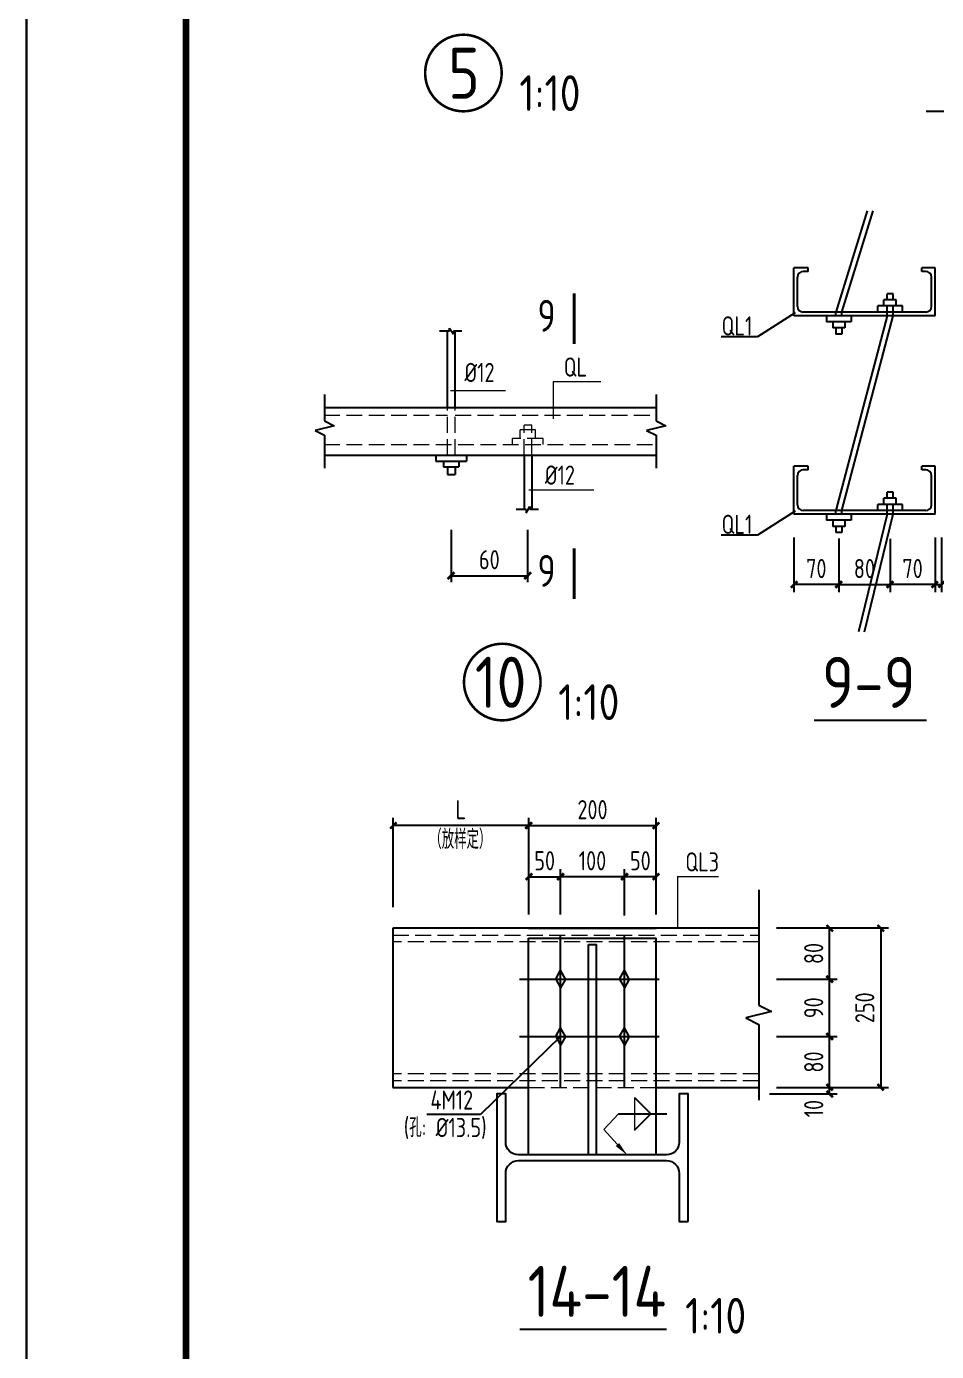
# Model space of a CAD drawing. Header units: millimetres. Extents: x 866309 to 879639, y 39442 to 44891.
# Drawn here: x 875109.8 to 875252.5, y 39641.4 to 39849 of the extents above; entities that cross this region are included whole.
import ezdxf

# ---------------------------------------------------------------- set-up
doc = ezdxf.new("R2010")
doc.units = ezdxf.units.MM
doc.header["$LTSCALE"] = 1000
doc.header["$MEASUREMENT"] = 0
for name, pattern in [('CENTER', [2, 1.25, -0.25, 0.25, -0.25]), ('DASH', [0.35, 0.25, -0.1]), ('DOTE', [2.42, 2, -0.2, 0.02, -0.2])]:
    doc.linetypes.add(name, pattern=pattern)
for name, color, linetype, lineweight in [('1', 4, 'Continuous', 70), ('D3', 62, 'Continuous', 9), ('LZ', 64, 'Continuous', 9), ('数字', 3, 'Continuous', 9)]:
    doc.layers.add(name, color=color, linetype=linetype, lineweight=lineweight)
for name, color, linetype in [('D1', 112, 'Continuous'), ('D2', 6, 'Continuous'), ('DIM', 7, 'Continuous'), ('DOTE', 1, 'DOTE'), ('Prof', 2, 'Continuous'), ('PUB_DIM', 3, 'Continuous'), ('THIN', 7, 'Continuous'), ('文字', 7, 'Continuous'), ('桩', 6, 'Continuous')]:
    doc.layers.add(name, color=color, linetype=linetype)
doc.styles.add('GBHZ', font='gbenor.shx', dxfattribs={"width": 0.9, "bigfont": 'gbcbig.shx'})
doc.dimstyles.new('100', dxfattribs={"dimscale": 0, "dimtxt": 3, "dimasz": 0.01, "dimexe": 1, "dimexo": 2, "dimgap": 1, "dimtad": 1, "dimdec": 0, "dimlfac": 100, "dimdsep": 46, "dimtxsty": 'GBHZ', "dimblk": 'JT', "dimcen": -2.5, "dimclrd": 7, "dimclre": 7, "dimclrt": 7, "dimadec": 0, "dimazin": 0, "dimtfac": 1, "dimtdec": 0, "dimtix": 1, "dimtmove": 2, "dimatfit": 3, "dimldrblk": 'JT', "dimfxl": 0, "dimtolj": 1, "dimlwd": -1, "dimlwe": -1, "dimarcsym": 0})
doc.dimstyles.new('Y10', dxfattribs={"dimscale": 0, "dimtxt": 3, "dimasz": 0.01, "dimexe": 1.2, "dimexo": 1, "dimgap": 1, "dimtad": 1, "dimdec": 0, "dimlfac": 10, "dimzin": 0, "dimdsep": 46, "dimtxsty": 'GBHZ', "dimblk1": 'DX', "dimblk2": 'DX', "dimsah": 1, "dimcen": 0.09, "dimdle": 1, "dimadec": 0, "dimazin": 0, "dimtfac": 1, "dimtdec": 0, "dimtix": 1, "dimtmove": 2, "dimatfit": 3, "dimldrblk": 'DX', "dimfxl": 0, "dimtolj": 1, "dimtzin": 0, "dimarcsym": 0})

# ---------------------------------------------------------------- blocks, each defined once
blk = doc.blocks.new('JT')
at = {"color": 3}
blk.add_line((-20, 0), (20, 0), dxfattribs=at)
at = {"color": 3, "const_width": 40}
blk.add_lwpolyline([(-53, -53), (53, 53)], dxfattribs=at)
blk = doc.blocks.new('*D477')
at = {"layer": 'Defpoints', "color": 0, "linetype": 'ByBlock', "transparency": 16777216}
for p in [(875176.37, 39772.15), (875188.37, 39772.15), (875188.37, 39762.98)]:
    blk.add_point(p, dxfattribs=at)
at = {"layer": 'DIM', "color": 7, "linetype": 'ByBlock', "transparency": 16777216}
for p, q in [((875176.37, 39770.15), (875176.37, 39761.98)), ((875188.37, 39770.15), (875188.37, 39761.98)), ((875176.38, 39762.98), (875188.36, 39762.98))]:
    blk.add_line(p, q, dxfattribs=at)
at = {"layer": 'DIM', "color": 7, "linetype": 'ByBlock', "transparency": 16777216, "xscale": 0.01, "yscale": 0.01, "zscale": 0.01, "rotation": 180}
blk.add_blockref('JT', (875176.37, 39762.98), dxfattribs=at)
at = {"layer": 'DIM', "color": 7, "linetype": 'ByBlock', "transparency": 16777216, "xscale": 0.01, "yscale": 0.01, "zscale": 0.01}
blk.add_blockref('JT', (875188.37, 39762.98), dxfattribs=at)
at = {"layer": 'DIM', "color": 7, "linetype": 'ByBlock', "transparency": 16777216, "insert": (875182.37, 39765.48), "char_height": 3, "attachment_point": 5, "style": 'GBHZ'}
blk.add_mtext('\\A1;60', dxfattribs=at)
blk = doc.blocks.new('DX')
at = {"color": 0, "linetype": 'ByBlock', "const_width": 40}
blk.add_lwpolyline([(-54, -51), (46, 49)], dxfattribs=at)
blk = doc.blocks.new('*D489')
at = {"layer": 'Defpoints', "color": 0, "linetype": 'ByBlock', "transparency": 16777216}
for p in [(875167.28, 39723.82), (875188.54, 39710.88), (875167.28, 39710.04)]:
    blk.add_point(p, dxfattribs=at)
at = {"layer": 'DIM', "color": 0, "linetype": 'ByBlock', "lineweight": -2, "transparency": 16777216}
for p, q in [((875167.28, 39711.04), (875167.28, 39725.02)), ((875188.53, 39723.82), (875167.29, 39723.82)), ((875188.54, 39711.88), (875188.54, 39725.02))]:
    blk.add_line(p, q, dxfattribs=at)
at = {"layer": 'DIM', "color": 0, "linetype": 'ByBlock', "lineweight": -2, "transparency": 16777216, "xscale": 0.01, "yscale": 0.01, "zscale": 0.01, "rotation": 180}
blk.add_blockref('DX', (875167.28, 39723.82), dxfattribs=at)
at = {"layer": 'DIM', "color": 0, "linetype": 'ByBlock', "lineweight": -2, "transparency": 16777216, "xscale": 0.01, "yscale": 0.01, "zscale": 0.01}
blk.add_blockref('DX', (875188.54, 39723.82), dxfattribs=at)
at = {"layer": 'DIM', "color": 0, "linetype": 'ByBlock', "transparency": 16777216, "insert": (875177.91, 39726.32), "char_height": 3, "attachment_point": 5, "style": 'GBHZ'}
blk.add_mtext('\\A1;L', dxfattribs=at)
blk = doc.blocks.new('*D490')
at = {"layer": 'Defpoints', "color": 0, "linetype": 'ByBlock', "transparency": 16777216}
for p in [(875225.28, 39681.78), (875226.36, 39682.78), (875235.71, 39682.78)]:
    blk.add_point(p, dxfattribs=at)
at = {"layer": 'DIM', "color": 0, "linetype": 'ByBlock', "lineweight": -2, "transparency": 16777216}
for p, q in [((875226.28, 39681.78), (875236.91, 39681.78)), ((875227.36, 39682.78), (875236.91, 39682.78)), ((875235.71, 39682.79), (875235.71, 39682.8)), ((875235.71, 39681.78), (875235.71, 39682.78)), ((875235.71, 39681.77), (875235.71, 39681.76))]:
    blk.add_line(p, q, dxfattribs=at)
at = {"layer": 'DIM', "color": 0, "linetype": 'ByBlock', "lineweight": -2, "transparency": 16777216, "xscale": 0.01, "yscale": 0.01, "zscale": 0.01}
for p, rotation in [((875235.71, 39682.78), 270), ((875235.71, 39681.78), 90)]:
    blk.add_blockref('DX', p, dxfattribs=dict(at, rotation=rotation))
at = {"layer": 'DIM', "color": 0, "linetype": 'ByBlock', "transparency": 16777216, "insert": (875233.21, 39679.48), "char_height": 3, "attachment_point": 5, "rotation": 90, "style": 'GBHZ'}
blk.add_mtext('\\A1;10', dxfattribs=at)
blk = doc.blocks.new('*D491')
at = {"layer": 'Defpoints', "color": 0, "linetype": 'ByBlock', "transparency": 16777216}
for p in [(875226.36, 39690.78), (875235.71, 39690.78), (875226.36, 39682.78)]:
    blk.add_point(p, dxfattribs=at)
at = {"layer": 'DIM', "color": 0, "linetype": 'ByBlock', "lineweight": -2, "transparency": 16777216}
for p, q in [((875227.36, 39690.78), (875236.91, 39690.78)), ((875235.71, 39682.79), (875235.71, 39690.77)), ((875227.36, 39682.78), (875236.91, 39682.78))]:
    blk.add_line(p, q, dxfattribs=at)
at = {"layer": 'DIM', "color": 0, "linetype": 'ByBlock', "lineweight": -2, "transparency": 16777216, "xscale": 0.01, "yscale": 0.01, "zscale": 0.01}
for p, rotation in [((875235.71, 39690.78), 90), ((875235.71, 39682.78), 270)]:
    blk.add_blockref('DX', p, dxfattribs=dict(at, rotation=rotation))
at = {"layer": 'DIM', "color": 0, "linetype": 'ByBlock', "transparency": 16777216, "insert": (875233.21, 39686.78), "char_height": 3, "attachment_point": 5, "rotation": 90, "style": 'GBHZ'}
blk.add_mtext('\\A1;80', dxfattribs=at)
blk = doc.blocks.new('*D492')
at = {"layer": 'Defpoints', "color": 0, "linetype": 'ByBlock', "transparency": 16777216}
for p in [(875226.36, 39699.78), (875235.71, 39699.78), (875226.36, 39690.78)]:
    blk.add_point(p, dxfattribs=at)
at = {"layer": 'DIM', "color": 0, "linetype": 'ByBlock', "lineweight": -2, "transparency": 16777216}
for p, q in [((875227.36, 39699.78), (875236.91, 39699.78)), ((875235.71, 39690.79), (875235.71, 39699.77)), ((875227.36, 39690.78), (875236.91, 39690.78))]:
    blk.add_line(p, q, dxfattribs=at)
at = {"layer": 'DIM', "color": 0, "linetype": 'ByBlock', "lineweight": -2, "transparency": 16777216, "xscale": 0.01, "yscale": 0.01, "zscale": 0.01}
for p, rotation in [((875235.71, 39699.78), 90), ((875235.71, 39690.78), 270)]:
    blk.add_blockref('DX', p, dxfattribs=dict(at, rotation=rotation))
at = {"layer": 'DIM', "color": 0, "linetype": 'ByBlock', "transparency": 16777216, "insert": (875233.21, 39695.28), "char_height": 3, "attachment_point": 5, "rotation": 90, "style": 'GBHZ'}
blk.add_mtext('\\A1;90', dxfattribs=at)
blk = doc.blocks.new('*D493')
at = {"layer": 'Defpoints', "color": 0, "linetype": 'ByBlock', "transparency": 16777216}
for p in [(875226.36, 39707.78), (875235.71, 39707.78), (875226.36, 39699.78)]:
    blk.add_point(p, dxfattribs=at)
at = {"layer": 'DIM', "color": 0, "linetype": 'ByBlock', "lineweight": -2, "transparency": 16777216}
for p, q in [((875227.36, 39707.78), (875236.91, 39707.78)), ((875235.71, 39699.79), (875235.71, 39707.77)), ((875227.36, 39699.78), (875236.91, 39699.78))]:
    blk.add_line(p, q, dxfattribs=at)
at = {"layer": 'DIM', "color": 0, "linetype": 'ByBlock', "lineweight": -2, "transparency": 16777216, "xscale": 0.01, "yscale": 0.01, "zscale": 0.01}
for p, rotation in [((875235.71, 39707.78), 90), ((875235.71, 39699.78), 270)]:
    blk.add_blockref('DX', p, dxfattribs=dict(at, rotation=rotation))
at = {"layer": 'DIM', "color": 0, "linetype": 'ByBlock', "transparency": 16777216, "insert": (875233.21, 39703.78), "char_height": 3, "attachment_point": 5, "rotation": 90, "style": 'GBHZ'}
blk.add_mtext('\\A1;80', dxfattribs=at)
blk = doc.blocks.new('*D494')
at = {"layer": 'Defpoints', "color": 0, "linetype": 'ByBlock', "transparency": 16777216}
for p in [(875226.36, 39707.78), (875226.36, 39682.78), (875243.71, 39682.78)]:
    blk.add_point(p, dxfattribs=at)
at = {"layer": 'DIM', "color": 0, "linetype": 'ByBlock', "lineweight": -2, "transparency": 16777216}
for p, q in [((875227.36, 39707.78), (875244.91, 39707.78)), ((875243.71, 39707.77), (875243.71, 39682.79)), ((875227.36, 39682.78), (875244.91, 39682.78))]:
    blk.add_line(p, q, dxfattribs=at)
at = {"layer": 'DIM', "color": 0, "linetype": 'ByBlock', "lineweight": -2, "transparency": 16777216, "xscale": 0.01, "yscale": 0.01, "zscale": 0.01}
for p, rotation in [((875243.71, 39707.78), 90), ((875243.71, 39682.78), 270)]:
    blk.add_blockref('DX', p, dxfattribs=dict(at, rotation=rotation))
at = {"layer": 'DIM', "color": 0, "linetype": 'ByBlock', "transparency": 16777216, "insert": (875241.21, 39695.28), "char_height": 3, "attachment_point": 5, "rotation": 90, "style": 'GBHZ'}
blk.add_mtext('\\A1;250', dxfattribs=at)
blk = doc.blocks.new('*D495')
at = {"layer": 'Defpoints', "color": 0, "linetype": 'ByBlock', "transparency": 16777216}
for p in [(875193.54, 39715.82), (875188.54, 39708.88), (875193.54, 39708.88)]:
    blk.add_point(p, dxfattribs=at)
at = {"layer": 'DIM', "color": 0, "linetype": 'ByBlock', "lineweight": -2, "transparency": 16777216}
for p, q in [((875188.54, 39709.88), (875188.54, 39717.02)), ((875193.54, 39709.88), (875193.54, 39717.02)), ((875188.55, 39715.82), (875193.53, 39715.82))]:
    blk.add_line(p, q, dxfattribs=at)
at = {"layer": 'DIM', "color": 0, "linetype": 'ByBlock', "lineweight": -2, "transparency": 16777216, "xscale": 0.01, "yscale": 0.01, "zscale": 0.01, "rotation": 180}
blk.add_blockref('DX', (875188.54, 39715.82), dxfattribs=at)
at = {"layer": 'DIM', "color": 0, "linetype": 'ByBlock', "lineweight": -2, "transparency": 16777216, "xscale": 0.01, "yscale": 0.01, "zscale": 0.01}
blk.add_blockref('DX', (875193.54, 39715.82), dxfattribs=at)
at = {"layer": 'DIM', "color": 0, "linetype": 'ByBlock', "transparency": 16777216, "insert": (875191.04, 39718.32), "char_height": 3, "attachment_point": 5, "style": 'GBHZ'}
blk.add_mtext('\\A1;50', dxfattribs=at)
blk = doc.blocks.new('*D496')
at = {"layer": 'Defpoints', "color": 0, "linetype": 'ByBlock', "transparency": 16777216}
for p in [(875193.54, 39715.82), (875193.54, 39708.88), (875203.54, 39708.74)]:
    blk.add_point(p, dxfattribs=at)
at = {"layer": 'DIM', "color": 0, "linetype": 'ByBlock', "lineweight": -2, "transparency": 16777216}
for p, q in [((875193.54, 39709.88), (875193.54, 39717.02)), ((875203.54, 39709.74), (875203.54, 39717.02)), ((875203.53, 39715.82), (875193.55, 39715.82))]:
    blk.add_line(p, q, dxfattribs=at)
at = {"layer": 'DIM', "color": 0, "linetype": 'ByBlock', "lineweight": -2, "transparency": 16777216, "xscale": 0.01, "yscale": 0.01, "zscale": 0.01, "rotation": 180}
blk.add_blockref('DX', (875193.54, 39715.82), dxfattribs=at)
at = {"layer": 'DIM', "color": 0, "linetype": 'ByBlock', "lineweight": -2, "transparency": 16777216, "xscale": 0.01, "yscale": 0.01, "zscale": 0.01}
blk.add_blockref('DX', (875203.54, 39715.82), dxfattribs=at)
at = {"layer": 'DIM', "color": 0, "linetype": 'ByBlock', "transparency": 16777216, "insert": (875198.54, 39718.32), "char_height": 3, "attachment_point": 5, "style": 'GBHZ'}
blk.add_mtext('\\A1;100', dxfattribs=at)
blk = doc.blocks.new('*D497')
at = {"layer": 'Defpoints', "color": 0, "linetype": 'ByBlock', "transparency": 16777216}
for p in [(875203.54, 39715.82), (875203.54, 39708.88), (875208.54, 39708.88)]:
    blk.add_point(p, dxfattribs=at)
at = {"layer": 'DIM', "color": 0, "linetype": 'ByBlock', "lineweight": -2, "transparency": 16777216}
for p, q in [((875203.54, 39709.88), (875203.54, 39717.02)), ((875208.54, 39709.88), (875208.54, 39717.02)), ((875208.53, 39715.82), (875203.55, 39715.82))]:
    blk.add_line(p, q, dxfattribs=at)
at = {"layer": 'DIM', "color": 0, "linetype": 'ByBlock', "lineweight": -2, "transparency": 16777216, "xscale": 0.01, "yscale": 0.01, "zscale": 0.01, "rotation": 180}
blk.add_blockref('DX', (875203.54, 39715.82), dxfattribs=at)
at = {"layer": 'DIM', "color": 0, "linetype": 'ByBlock', "lineweight": -2, "transparency": 16777216, "xscale": 0.01, "yscale": 0.01, "zscale": 0.01}
blk.add_blockref('DX', (875208.54, 39715.82), dxfattribs=at)
at = {"layer": 'DIM', "color": 0, "linetype": 'ByBlock', "transparency": 16777216, "insert": (875206.04, 39718.32), "char_height": 3, "attachment_point": 5, "style": 'GBHZ'}
blk.add_mtext('\\A1;50', dxfattribs=at)
blk = doc.blocks.new('*D498')
at = {"layer": 'Defpoints', "color": 0, "linetype": 'ByBlock', "transparency": 16777216}
for p in [(875208.54, 39723.82), (875188.54, 39710.88), (875208.54, 39710.88)]:
    blk.add_point(p, dxfattribs=at)
at = {"layer": 'DIM', "color": 0, "linetype": 'ByBlock', "lineweight": -2, "transparency": 16777216}
for p, q in [((875188.54, 39711.88), (875188.54, 39725.02)), ((875188.55, 39723.82), (875208.53, 39723.82)), ((875208.54, 39711.88), (875208.54, 39725.02))]:
    blk.add_line(p, q, dxfattribs=at)
at = {"layer": 'DIM', "color": 0, "linetype": 'ByBlock', "lineweight": -2, "transparency": 16777216, "xscale": 0.01, "yscale": 0.01, "zscale": 0.01, "rotation": 180}
blk.add_blockref('DX', (875188.54, 39723.82), dxfattribs=at)
at = {"layer": 'DIM', "color": 0, "linetype": 'ByBlock', "lineweight": -2, "transparency": 16777216, "xscale": 0.01, "yscale": 0.01, "zscale": 0.01}
blk.add_blockref('DX', (875208.54, 39723.82), dxfattribs=at)
at = {"layer": 'DIM', "color": 0, "linetype": 'ByBlock', "transparency": 16777216, "insert": (875198.54, 39726.32), "char_height": 3, "attachment_point": 5, "style": 'GBHZ'}
blk.add_mtext('\\A1;200', dxfattribs=at)
blk = doc.blocks.new('*D538')
at = {"layer": 'Defpoints', "color": 0, "linetype": 'ByBlock', "transparency": 16777216}
for p in [(875245.18, 39769.74), (875252.23, 39769.98), (875245.18, 39761.6)]:
    blk.add_point(p, dxfattribs=at)
at = {"layer": 'DIM', "color": 0, "linetype": 'ByBlock', "lineweight": -2, "transparency": 16777216}
for p, q in [((875245.18, 39768.74), (875245.18, 39760.4)), ((875252.23, 39768.98), (875252.23, 39760.4)), ((875252.22, 39761.6), (875245.19, 39761.6))]:
    blk.add_line(p, q, dxfattribs=at)
at = {"layer": 'DIM', "color": 0, "linetype": 'ByBlock', "lineweight": -2, "transparency": 16777216, "xscale": 0.01, "yscale": 0.01, "zscale": 0.01, "rotation": 180}
blk.add_blockref('DX', (875245.18, 39761.6), dxfattribs=at)
at = {"layer": 'DIM', "color": 0, "linetype": 'ByBlock', "lineweight": -2, "transparency": 16777216, "xscale": 0.01, "yscale": 0.01, "zscale": 0.01}
blk.add_blockref('DX', (875252.23, 39761.6), dxfattribs=at)
at = {"layer": 'DIM', "color": 0, "linetype": 'ByBlock', "transparency": 16777216, "insert": (875248.71, 39764.1), "char_height": 3, "attachment_point": 5, "style": 'GBHZ'}
blk.add_mtext('\\A1;70', dxfattribs=at)
blk = doc.blocks.new('*D539')
at = {"layer": 'Defpoints', "color": 0, "linetype": 'ByBlock', "transparency": 16777216}
for p in [(875230.1, 39769.98), (875237.14, 39769.78), (875230.1, 39761.6)]:
    blk.add_point(p, dxfattribs=at)
at = {"layer": 'DIM', "color": 0, "linetype": 'ByBlock', "lineweight": -2, "transparency": 16777216}
for p, q in [((875230.1, 39768.98), (875230.1, 39760.4)), ((875237.14, 39768.78), (875237.14, 39760.4)), ((875237.13, 39761.6), (875230.11, 39761.6))]:
    blk.add_line(p, q, dxfattribs=at)
at = {"layer": 'DIM', "color": 0, "linetype": 'ByBlock', "lineweight": -2, "transparency": 16777216, "xscale": 0.01, "yscale": 0.01, "zscale": 0.01, "rotation": 180}
blk.add_blockref('DX', (875230.1, 39761.6), dxfattribs=at)
at = {"layer": 'DIM', "color": 0, "linetype": 'ByBlock', "lineweight": -2, "transparency": 16777216, "xscale": 0.01, "yscale": 0.01, "zscale": 0.01}
blk.add_blockref('DX', (875237.14, 39761.6), dxfattribs=at)
at = {"layer": 'DIM', "color": 0, "linetype": 'ByBlock', "transparency": 16777216, "insert": (875233.62, 39764.1), "char_height": 3, "attachment_point": 5, "style": 'GBHZ'}
blk.add_mtext('\\A1;70', dxfattribs=at)
blk = doc.blocks.new('*D540')
at = {"layer": 'Defpoints', "color": 0, "linetype": 'ByBlock', "transparency": 16777216}
for p in [(875252.23, 39769.98), (875253.23, 39769.98), (875253.23, 39761.6)]:
    blk.add_point(p, dxfattribs=at)
at = {"layer": 'DIM', "color": 0, "linetype": 'ByBlock', "lineweight": -2, "transparency": 16777216}
for p, q in [((875252.23, 39768.98), (875252.23, 39760.4)), ((875253.23, 39768.98), (875253.23, 39760.4)), ((875252.22, 39761.6), (875252.21, 39761.6)), ((875252.23, 39761.6), (875253.23, 39761.6)), ((875253.24, 39761.6), (875253.25, 39761.6))]:
    blk.add_line(p, q, dxfattribs=at)
at = {"layer": 'DIM', "color": 0, "linetype": 'ByBlock', "lineweight": -2, "transparency": 16777216, "xscale": 0.01, "yscale": 0.01, "zscale": 0.01}
blk.add_blockref('DX', (875252.23, 39761.6), dxfattribs=at)
at = {"layer": 'DIM', "color": 0, "linetype": 'ByBlock', "lineweight": -2, "transparency": 16777216, "xscale": 0.01, "yscale": 0.01, "zscale": 0.01, "rotation": 180}
blk.add_blockref('DX', (875253.23, 39761.6), dxfattribs=at)
at = {"layer": 'DIM', "color": 0, "linetype": 'ByBlock', "transparency": 16777216, "insert": (875255.09, 39764.34), "char_height": 3, "attachment_point": 5, "style": 'GBHZ'}
blk.add_mtext('\\A1;10', dxfattribs=at)
blk = doc.blocks.new('*D541')
at = {"layer": 'Defpoints', "color": 0, "linetype": 'ByBlock', "transparency": 16777216}
for p in [(875245.18, 39769.74), (875237.14, 39768.54), (875245.18, 39761.6)]:
    blk.add_point(p, dxfattribs=at)
at = {"layer": 'DIM', "color": 0, "linetype": 'ByBlock', "lineweight": -2, "transparency": 16777216}
for p, q in [((875245.18, 39768.74), (875245.18, 39760.4)), ((875237.14, 39767.54), (875237.14, 39760.4)), ((875237.15, 39761.6), (875245.17, 39761.6))]:
    blk.add_line(p, q, dxfattribs=at)
at = {"layer": 'DIM', "color": 0, "linetype": 'ByBlock', "lineweight": -2, "transparency": 16777216, "xscale": 0.01, "yscale": 0.01, "zscale": 0.01, "rotation": 180}
blk.add_blockref('DX', (875237.14, 39761.6), dxfattribs=at)
at = {"layer": 'DIM', "color": 0, "linetype": 'ByBlock', "lineweight": -2, "transparency": 16777216, "xscale": 0.01, "yscale": 0.01, "zscale": 0.01}
blk.add_blockref('DX', (875245.18, 39761.6), dxfattribs=at)
at = {"layer": 'DIM', "color": 0, "linetype": 'ByBlock', "transparency": 16777216, "insert": (875241.16, 39764.1), "char_height": 3, "attachment_point": 5, "style": 'GBHZ'}
blk.add_mtext('\\A1;80', dxfattribs=at)

msp = doc.modelspace()

# ---------------------------------------------------------------- linework, layer by layer
for p, q in [((875109.829, 39448.627), (875109.829, 40042.627)), ((875109.829, 40042.627), (875109.829, 39448.627))]:
    msp.add_line(p, q)
at = {"color": 251}
for p, q in [((875230.287, 39804.18, 1.667), (875224.41, 39800.426, -1.667)), ((875224.41, 39800.426, -1.667), (875218.723, 39800.426, -1.667)), ((875230.287, 39773.091, 1.667), (875224.41, 39769.338, -1.667)), ((875224.41, 39769.338, -1.667), (875218.723, 39769.338, -1.667))]:
    msp.add_line(p, q, dxfattribs=at)
at = {"color": 0, "const_width": 1}
msp.add_lwpolyline([(875940.829, 39458.627), (875134.829, 39458.627), (875134.829, 40032.627), (875940.829, 40032.627)], close=True, dxfattribs=at)
at = {"linetype": 'ByBlock', "ltscale": 0.5, "const_width": 0.4}
for points in [[(875172.307, 39841.739, 1), (875184.307, 39841.739, 1)], [(875178.4, 39746.314, 1), (875190.4, 39746.314, 1)]]:
    msp.add_lwpolyline(points, format="xyb", close=True, dxfattribs=at)
at = {"layer": '1', "color": 2, "const_width": 0.48}
for points in [[(875195.674, 39799.299), (875195.674, 39807.221)], [(875195.674, 39759.329), (875195.674, 39767.251)]]:
    msp.add_lwpolyline(points, dxfattribs=at)
at = {"layer": 'D1', "color": 251}
for p, q in [((875176.129, 39801.294), (875174.567, 39801.294)), ((875176.129, 39801.294), (875176.129, 39801.775)), ((875176.129, 39801.775), (875176.73, 39800.813)), ((875178.053, 39801.294), (875176.73, 39801.294)), ((875176.73, 39800.813), (875176.73, 39801.294)), ((875188.13, 39773.333), (875186.568, 39773.333)), ((875188.13, 39772.853), (875188.731, 39773.814)), ((875188.13, 39773.333), (875188.13, 39772.853)), ((875188.731, 39773.814), (875188.731, 39773.333)), ((875190.054, 39773.333), (875188.731, 39773.333)), ((875193.533, 39690.778), (875180.966, 39678.563)), ((875205.099, 39681.22), (875207.669, 39678.65)), ((875180.966, 39678.563), (875172.594, 39678.563)), ((875202.602, 39678.65), (875210.208, 39678.65)), ((875205.099, 39676.081), (875207.669, 39678.65))]:
    msp.add_line(p, q, dxfattribs=at)
at = {"layer": 'D2'}
for p, q in [((875241.593, 39820.135), (875236.663, 39804.279)), ((875237.625, 39804.279), (875242.555, 39820.135)), ((875232.359, 39811.213), (875230.098, 39811.213)), ((875230.098, 39803.715), (875230.098, 39811.213)), ((875232.359, 39810.65), (875231.57, 39810.65)), ((875232.359, 39810.65), (875232.359, 39811.213)), ((875252.232, 39811.213), (875250.178, 39811.213)), ((875250.178, 39810.65), (875250.178, 39811.213)), ((875250.767, 39810.65), (875250.178, 39810.65)), ((875252.232, 39803.715), (875252.232, 39811.213)), ((875230.668, 39805.18), (875230.668, 39809.748)), ((875251.668, 39805.18), (875251.668, 39809.748)), ((875246.146, 39806.201), (875244.222, 39806.2)), ((875244.223, 39805.238), (875244.222, 39806.2)), ((875244.703, 39806.2), (875244.703, 39807.162)), ((875245.665, 39807.162), (875244.703, 39807.162)), ((875245.665, 39806.2), (875245.665, 39807.162)), ((875246.146, 39805.239), (875246.146, 39806.201)), ((875250.767, 39804.279), (875231.57, 39804.279)), ((875236.663, 39803.717), (875236.663, 39804.279)), ((875237.625, 39803.717), (875237.625, 39804.279)), ((875247.108, 39805.239), (875243.261, 39805.238)), ((875243.261, 39804.276), (875243.261, 39805.238)), ((875244.712, 39803.715), (875244.713, 39805.238)), ((875245.674, 39803.715), (875245.675, 39805.249)), ((875247.108, 39804.278), (875247.108, 39805.239)), ((875252.232, 39803.715), (875230.098, 39803.715)), ((875235.221, 39803.717), (875235.22, 39802.756)), ((875239.067, 39802.755), (875235.22, 39802.756)), ((875236.182, 39802.755), (875236.182, 39801.794)), ((875244.712, 39803.715), (875236.663, 39773.19)), ((875237.625, 39773.19), (875245.674, 39803.715)), ((875238.105, 39802.755), (875238.105, 39801.793)), ((875239.067, 39803.716), (875239.067, 39802.755)), ((875175.805, 39789.351), (875175.805, 39801.294)), ((875177.007, 39789.351), (875177.007, 39801.294)), ((875238.105, 39801.793), (875236.182, 39801.794)), ((875236.663, 39801.794), (875236.662, 39800.832)), ((875237.624, 39800.832), (875236.662, 39800.832)), ((875237.624, 39801.793), (875237.624, 39800.832)), ((875156.465, 39789.351), (875175.805, 39789.351)), ((875156.465, 39789.351), (875175.805, 39789.351)), ((875175.805, 39789.351), (875208.511, 39789.351)), ((875177.007, 39789.351), (875208.511, 39789.351)), ((875156.465, 39781.849), (875208.511, 39781.849)), ((875174.002, 39781.849), (875174.002, 39780.947)), ((875178.81, 39781.849), (875178.81, 39780.947)), ((875187.806, 39781.849), (875187.806, 39773.333)), ((875189.008, 39781.849), (875189.008, 39773.333)), ((875174.002, 39780.947), (875178.81, 39780.947)), ((875175.204, 39780.947), (875175.204, 39780.045)), ((875175.204, 39780.045), (875177.608, 39780.045)), ((875175.805, 39780.045), (875175.805, 39778.843)), ((875177.007, 39780.045), (875177.007, 39778.843)), ((875177.608, 39780.947), (875177.608, 39780.045)), ((875232.359, 39780.124), (875230.098, 39780.124)), ((875230.098, 39772.626), (875230.098, 39780.124)), ((875232.359, 39779.561), (875231.57, 39779.561)), ((875232.359, 39779.561), (875232.359, 39780.124)), ((875252.232, 39780.124), (875250.178, 39780.124)), ((875250.178, 39779.561), (875250.178, 39780.124)), ((875250.767, 39779.561), (875250.178, 39779.561)), ((875252.232, 39772.626), (875252.232, 39780.124)), ((875175.805, 39778.843), (875177.007, 39778.843)), ((875230.668, 39774.091), (875230.668, 39778.659)), ((875251.668, 39774.091), (875251.668, 39778.659)), ((875246.146, 39775.112), (875244.222, 39775.111)), ((875244.223, 39774.149), (875244.222, 39775.111)), ((875244.703, 39775.111), (875244.703, 39776.073)), ((875245.665, 39776.073), (875244.703, 39776.073)), ((875245.665, 39775.111), (875245.665, 39776.073)), ((875246.146, 39774.15), (875246.146, 39775.112)), ((875250.767, 39773.19), (875231.57, 39773.19)), ((875236.663, 39772.628), (875236.663, 39773.19)), ((875237.625, 39772.628), (875237.625, 39773.19)), ((875247.108, 39774.15), (875243.261, 39774.149)), ((875243.261, 39773.188), (875243.261, 39774.149)), ((875244.712, 39772.626), (875244.713, 39774.15)), ((875245.674, 39772.626), (875245.675, 39774.161)), ((875247.108, 39773.189), (875247.108, 39774.15)), ((875252.232, 39772.626), (875230.098, 39772.626)), ((875235.221, 39772.628), (875235.22, 39771.667)), ((875239.067, 39771.666), (875235.22, 39771.667)), ((875236.182, 39771.666), (875236.182, 39770.705)), ((875238.105, 39770.704), (875236.182, 39770.705)), ((875236.663, 39770.705), (875236.662, 39769.743)), ((875237.624, 39770.704), (875237.624, 39769.743)), ((875238.105, 39771.666), (875238.105, 39770.704)), ((875239.067, 39772.627), (875239.067, 39771.666)), ((875244.712, 39772.626), (875240.215, 39754.18)), ((875241.177, 39754.18), (875245.674, 39772.626)), ((875237.624, 39769.743), (875236.662, 39769.743)), ((875224.588, 39707.735), (875167.271, 39707.735)), ((875188.535, 39707.735), (875208.535, 39707.735)), ((875188.535, 39672.231), (875188.535, 39706.182)), ((875188.535, 39706.182), (875208.535, 39706.182)), ((875197.893, 39672.231), (875197.893, 39705.182)), ((875197.893, 39705.182), (875199.178, 39705.182)), ((875199.178, 39672.231), (875199.178, 39705.182)), ((875208.535, 39672.231), (875208.535, 39706.182)), ((875167.271, 39682.781), (875188.535, 39682.781)), ((875208.535, 39682.781), (875224.588, 39682.781))]:
    msp.add_line(p, q, dxfattribs=at)
at = {"layer": 'D2', "linetype": 'Continuous'}
msp.add_line((875167.271, 39707.735), (875167.271, 39682.781), dxfattribs=at)
at = {"layer": 'D2'}
for centre, start, end in [((875231.57, 39809.748), 90, 180), ((875250.767, 39809.748), 0, 90), ((875231.57, 39805.18), 180, 270), ((875250.767, 39805.18), 270, 0), ((875231.57, 39778.659), 90, 180), ((875250.767, 39778.659), 0, 90), ((875231.57, 39774.091), 180, 270), ((875250.767, 39774.091), 270, 0)]:
    msp.add_arc(centre, 0.902, start, end, dxfattribs=at)
at = {"layer": 'D3', "color": 251}
for p, q in [((875176.309, 39792.019), (875184.908, 39792.019)), ((875192.392, 39793.381), (875192.392, 39787.565)), ((875192.392, 39793.381), (875199.854, 39793.381)), ((875188.55, 39776.42), (875198.731, 39776.42)), ((875211.856, 39715.845), (875218.28, 39715.845)), ((875211.856, 39715.845), (875211.856, 39707.735)), ((875205.099, 39681.22), (875205.099, 39676.081)), ((875200.31, 39676.181), (875202.602, 39678.65)), ((875200.31, 39676.181), (875203.981, 39672.199))]:
    msp.add_line(p, q, dxfattribs=at)
msp.add_solid([(875202.717, 39674.091), (875203.981, 39672.199), (875202.717, 39674.091), (875202.168, 39673.611)], dxfattribs=at)
at = {"layer": 'DOTE', "linetype": 'CENTER', "ltscale": 0.02}
for p, q in [((875193.535, 39682.781), (875193.535, 39706.665)), ((875203.535, 39682.781), (875203.535, 39706.665)), ((875187.084, 39699.781), (875208.987, 39699.781)), ((875187.084, 39690.778), (875208.987, 39690.778))]:
    msp.add_line(p, q, dxfattribs=at)
at = {"layer": 'LZ', "color": 251, "linetype": 'DASH', "ltscale": 0.01}
for p, q in [((875156.465, 39788.149), (875175.805, 39788.149)), ((875175.805, 39781.849), (875175.805, 39789.351)), ((875177.007, 39781.849), (875177.007, 39789.351)), ((875177.007, 39788.149), (875208.511, 39788.149)), ((875187.205, 39784.453), (875187.205, 39785.855)), ((875189.609, 39785.855), (875187.205, 39785.855)), ((875187.806, 39781.849), (875187.806, 39786.557)), ((875189.008, 39786.557), (875187.806, 39786.557)), ((875189.008, 39781.849), (875189.008, 39786.557)), ((875189.609, 39784.453), (875189.609, 39785.855)), ((875156.465, 39783.551), (875208.511, 39783.551)), ((875190.811, 39784.453), (875186.003, 39784.453)), ((875186.003, 39783.551), (875186.003, 39784.453)), ((875190.811, 39783.551), (875190.811, 39784.453)), ((875167.271, 39706.665), (875224.588, 39706.665)), ((875224.588, 39705.594), (875167.271, 39705.594)), ((875224.588, 39684.922), (875167.271, 39684.922)), ((875224.588, 39683.852), (875167.271, 39683.852)), ((875188.535, 39682.781), (875208.535, 39682.781))]:
    msp.add_line(p, q, dxfattribs=at)
at = {"layer": 'Prof'}
msp.add_lwpolyline([(875213.535, 39661.781), (875213.535, 39681.781), (875212.135, 39681.781), (875212.135, 39674.231, -0.4142136), (875210.135, 39672.231), (875186.935, 39672.231, -0.4142136), (875184.935, 39674.231), (875184.935, 39681.781), (875183.535, 39681.781), (875183.535, 39661.781), (875184.935, 39661.781), (875184.935, 39669.331, -0.4142136), (875186.935, 39671.331), (875210.135, 39671.331, -0.4142136), (875212.135, 39669.331), (875212.135, 39661.781)], format="xyb", close=True, dxfattribs=at)
at = {"layer": 'THIN'}
for p, q in [((875156.558, 39791.351), (875156.558, 39787.225)), ((875208.511, 39791.351), (875208.511, 39787.225)), ((875158.058, 39786.475), (875155.058, 39785.725)), ((875155.058, 39785.725), (875156.558, 39784.975)), ((875156.558, 39787.225), (875158.058, 39786.475)), ((875210.011, 39786.475), (875207.011, 39785.725)), ((875207.011, 39785.725), (875208.511, 39784.975)), ((875208.511, 39787.225), (875210.011, 39786.475)), ((875156.558, 39784.975), (875156.558, 39779.849)), ((875208.511, 39784.975), (875208.511, 39779.849))]:
    msp.add_line(p, q, dxfattribs=at)
at = {"layer": 'THIN', "linetype": 'ByBlock'}
for p, q in [((875224.588, 39713.735), (875224.588, 39695.684)), ((875226.588, 39694.684), (875222.588, 39693.684)), ((875224.588, 39695.684), (875226.588, 39694.684)), ((875222.588, 39693.684), (875224.588, 39692.684)), ((875224.588, 39692.684), (875224.588, 39680.781))]:
    msp.add_line(p, q, dxfattribs=at)
at = {"layer": '文字', "color": 6, "const_width": 0.32}
for points in [[(875250.797, 39835.739), (875268.011, 39835.739)], [(875233.257, 39740.314), (875250.891, 39740.314)], [(875187.128, 39644.889), (875210.165, 39644.889)]]:
    msp.add_lwpolyline(points, dxfattribs=at)
at = {"layer": '桩'}
for p, q in [((875239.067, 39803.716), (875235.221, 39803.717)), ((875239.067, 39772.627), (875235.221, 39772.628)), ((875192.787, 39699.781), (875193.535, 39701.163)), ((875194.284, 39699.781), (875193.535, 39701.163)), ((875202.787, 39699.781), (875203.535, 39701.163)), ((875204.284, 39699.781), (875203.535, 39701.163)), ((875192.787, 39699.781), (875193.535, 39698.4)), ((875194.284, 39699.781), (875193.535, 39698.4)), ((875202.787, 39699.781), (875203.535, 39698.4)), ((875204.284, 39699.781), (875203.535, 39698.4)), ((875192.787, 39690.778), (875193.535, 39692.16)), ((875194.284, 39690.778), (875193.535, 39692.16)), ((875202.787, 39690.778), (875203.535, 39692.16)), ((875204.284, 39690.778), (875203.535, 39692.16)), ((875192.787, 39690.778), (875193.535, 39689.397)), ((875194.284, 39690.778), (875193.535, 39689.397)), ((875202.787, 39690.778), (875203.535, 39689.397)), ((875204.284, 39690.778), (875203.535, 39689.397))]:
    msp.add_line(p, q, dxfattribs=at)

# ---------------------------------------------------------------- texts
at = {"layer": 'PUB_DIM', "style": 'GBHZ', "width": 0.9}
for p in [(875189.924, 39801.198), (875189.924, 39761.229)]:
    msp.add_text('9', height=5, dxfattribs=at).set_placement(p)
at = {"layer": '数字', "style": 'GBHZ', "width": 0.9}
for s, p in [('QL1', (875218.772, 39800.619, -1.667)), ('%%C12', (875178.472, 39793.321)), ('QL', (875194.031, 39794.17)), ('%%C12', (875191.075, 39777.242)), ('QL1', (875218.772, 39769.53, -1.667)), ('（放样定）', (875172.966, 39720.176)), ('QL3', (875213.086, 39716.634)), ('4M12', (875173.137, 39679.329)), ('(孔: %%C13.5)', (875168.958, 39675.022))]:
    msp.add_text(s, height=3, dxfattribs=at).set_placement(p)
at = {"layer": '文字', "color": 6, "style": 'GBHZ'}
for s, height, p in [('5', 8, (875175.912, 39837.705)), ('1:10', 5.6, (875187.073, 39835.787, -0.009)), ('10', 8, (875180.102, 39742.28)), ('9-9', 8, (875234.508, 39742.265)), ('1:10', 5.6, (875193.167, 39740.362, -0.009)), ('14-14', 8, (875188.379, 39646.84)), ('1:10', 5.6, (875213.045, 39644.219))]:
    msp.add_text(s, height=height, dxfattribs=at).set_placement(p)

# ---------------------------------------------------------------- dimensions: what is measured, and where the dimension line sits
at = {"layer": 'DIM', "color": 4, "linetype": 'ByBlock'}
dim = msp.add_linear_dim(base=(875188.371, 39762.978), p1=(875176.37, 39772.151), p2=(875188.371, 39772.151), dimstyle='100', override={"dimscale": 1, "dimlfac": 5}, dxfattribs=at)
dim.commit()
dim.dimension.update_dxf_attribs({"geometry": '*D477', "text_midpoint": (875182.37, 39765.478)})
at = {"layer": 'DIM', "color": 0, "linetype": 'ByBlock'}
for base, p1, p2, picture, middle in [((875230.098, 39761.595), (875237.143, 39769.777), (875230.098, 39769.985), '*D539', (875233.621, 39764.095)), ((875245.184, 39761.595), (875252.232, 39769.985), (875245.184, 39769.743), '*D538', (875248.708, 39764.095))]:
    dim = msp.add_linear_dim(base=base, p1=p1, p2=p2, angle=180, dimstyle='Y10', override={"dimscale": 1}, dxfattribs=at)
    dim.commit()
    dim.dimension.update_dxf_attribs({"geometry": picture, "text_midpoint": middle})
dim = msp.add_linear_dim(base=(875245.184, 39761.595), p1=(875237.143, 39768.543), p2=(875245.184, 39769.743), dimstyle='Y10', override={"dimscale": 1}, dxfattribs=at)
dim.commit()
dim.dimension.update_dxf_attribs({"geometry": '*D541', "text_midpoint": (875241.163, 39764.095)})
dim = msp.add_linear_dim(base=(875253.232, 39761.595), p1=(875252.232, 39769.985), p2=(875253.232, 39769.985), dimstyle='Y10', override={"dimscale": 1}, dxfattribs=at)
dim.commit()
dim.dimension.update_dxf_attribs({"geometry": '*D540', "text_midpoint": (875255.087, 39764.34), "dimtype": 160})
at = {"layer": 'DIM', "linetype": 'ByBlock'}
dim = msp.add_linear_dim(base=(875167.276, 39723.824), p1=(875188.535, 39710.877), p2=(875167.276, 39710.045), text='L', dimstyle='Y10', override={"dimscale": 1}, dxfattribs=at)
dim.commit()
dim.dimension.update_dxf_attribs({"geometry": '*D489', "text_midpoint": (875177.906, 39726.324)})
for base, p1, p2, picture, middle in [((875208.535, 39723.824), (875188.535, 39710.877), (875208.535, 39710.877), '*D498', (875198.535, 39726.324)), ((875193.535, 39715.824), (875188.535, 39708.877), (875193.535, 39708.877), '*D495', (875191.035, 39718.324))]:
    dim = msp.add_linear_dim(base=base, p1=p1, p2=p2, dimstyle='Y10', override={"dimscale": 1}, dxfattribs=at)
    dim.commit()
    dim.dimension.update_dxf_attribs({"geometry": picture, "text_midpoint": middle})
for base, p1, p2, angle, picture, middle in [((875193.535, 39715.824), (875203.535, 39708.736), (875193.535, 39708.877), 180, '*D496', (875198.535, 39718.324)), ((875203.535, 39715.824), (875208.535, 39708.877), (875203.535, 39708.877), 180, '*D497', (875206.035, 39718.324)), ((875235.714, 39707.779), (875226.356, 39699.781), (875226.356, 39707.779), 90, '*D493', (875233.214, 39703.78)), ((875243.713, 39682.781), (875226.356, 39707.779), (875226.356, 39682.781), 90, '*D494', (875241.213, 39695.28)), ((875235.714, 39699.781), (875226.356, 39690.778), (875226.356, 39699.781), 90, '*D492', (875233.214, 39695.28)), ((875235.714, 39690.778), (875226.356, 39682.781), (875226.356, 39690.778), 90, '*D491', (875233.214, 39686.78))]:
    dim = msp.add_linear_dim(base=base, p1=p1, p2=p2, angle=angle, dimstyle='Y10', override={"dimscale": 1}, dxfattribs=at)
    dim.commit()
    dim.dimension.update_dxf_attribs({"geometry": picture, "text_midpoint": middle})
dim = msp.add_linear_dim(base=(875235.714, 39682.781), p1=(875225.283, 39681.781), p2=(875226.356, 39682.781), angle=90, dimstyle='Y10', override={"dimscale": 1}, dxfattribs=at)
dim.commit()
dim.dimension.update_dxf_attribs({"geometry": '*D490', "text_midpoint": (875233.214, 39679.476), "dimtype": 160})

doc.saveas('drawing.dxf')
